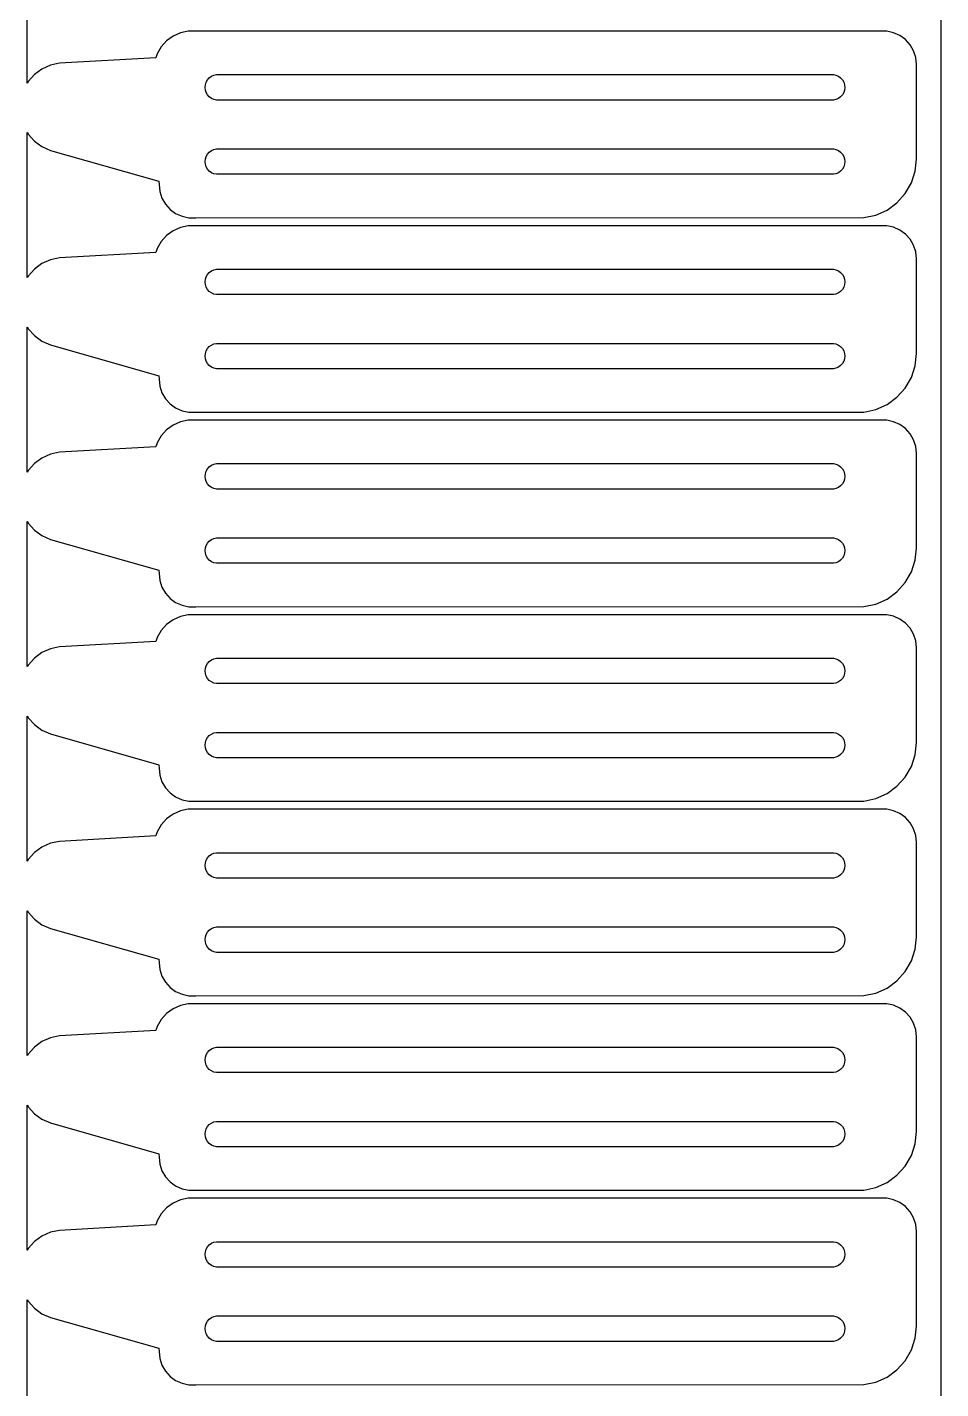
# Model space of a CAD drawing. Header units: metres. Extents: x 0 to 297, y 0 to 210.
# Drawn here: x 48.3 to 84, y 104.7 to 157.9 of the extents above; entities that cross this region are included whole.
import ezdxf

# ---------------------------------------------------------------- set-up
doc = ezdxf.new("R2010")
doc.units = ezdxf.units.M

msp = doc.modelspace()

# ---------------------------------------------------------------- linework, layer by layer
for p, q in [((84, 205), (84, 5)), ((48.3, 155.669), (48.3, 161.331)), ((54, 157.499), (53.7463, 157.315)), ((54.2865, 157.627), (54, 157.499)), ((54.5932, 157.692), (54.2865, 157.627)), ((81.8859, 157.693), (54.5932, 157.692)), ((82.1517, 157.636), (81.8859, 157.693)), ((82.4, 157.526), (82.1517, 157.636)), ((82.6199, 157.366), (82.4, 157.526)), ((53.5365, 157.082), (53.3797, 156.81)), ((53.7463, 157.315), (53.5365, 157.082)), ((82.8017, 157.164), (82.6199, 157.366)), ((82.9376, 156.929), (82.8017, 157.164)), ((49.5671, 156.44), (49.2092, 156.364)), ((53.3275, 156.65), (49.5671, 156.44)), ((53.3797, 156.81), (53.3275, 156.65)), ((83.0216, 156.67), (82.9376, 156.929)), ((83.05, 156.4), (83.0216, 156.67)), ((48.579, 156.001), (48.3342, 155.729)), ((48.875, 156.216), (48.579, 156.001)), ((49.2092, 156.364), (48.875, 156.216)), ((55.4154, 155.872), (55.5, 155.933)), ((55.5, 155.933), (55.5955, 155.976)), ((55.5955, 155.976), (55.6977, 155.997)), ((55.6977, 155.997), (79.8023, 155.997)), ((79.8023, 155.997), (79.9045, 155.976)), ((79.9045, 155.976), (80, 155.933)), ((80, 155.933), (80.0846, 155.872)), ((83.05, 152.7), (83.05, 156.4)), ((48.3342, 155.729), (48.3, 155.669)), ((55.25, 155.5), (55.2609, 155.604)), ((55.2609, 155.396), (55.25, 155.5)), ((55.2609, 155.604), (55.2932, 155.703)), ((55.2932, 155.297), (55.2609, 155.396)), ((55.2932, 155.703), (55.3455, 155.794)), ((55.3455, 155.794), (55.4154, 155.872)), ((80.0846, 155.872), (80.1545, 155.794)), ((80.1545, 155.794), (80.2068, 155.703)), ((80.2068, 155.703), (80.2391, 155.604)), ((80.2391, 155.396), (80.2068, 155.297)), ((80.2391, 155.604), (80.25, 155.5)), ((80.25, 155.5), (80.2391, 155.396)), ((55.3455, 155.206), (55.2932, 155.297)), ((55.4154, 155.128), (55.3455, 155.206)), ((55.5, 155.067), (55.4154, 155.128)), ((55.5955, 155.024), (55.5, 155.067)), ((55.6977, 155.003), (55.5955, 155.024)), ((79.8023, 155.003), (55.6977, 155.003)), ((79.9045, 155.024), (79.8023, 155.003)), ((80, 155.067), (79.9045, 155.024)), ((80.0846, 155.128), (80, 155.067)), ((80.1545, 155.206), (80.0846, 155.128)), ((80.2068, 155.297), (80.1545, 155.206)), ((48.3, 148.069), (48.3, 153.731)), ((48.3, 153.731), (48.3342, 153.671)), ((48.3342, 153.671), (48.579, 153.399)), ((48.579, 153.399), (48.875, 153.184)), ((48.875, 153.184), (49.2092, 153.036)), ((49.2092, 153.036), (53.4441, 151.832)), ((55.25, 152.6), (55.2609, 152.704)), ((55.2609, 152.704), (55.2932, 152.803)), ((55.2932, 152.803), (55.3455, 152.894)), ((55.3455, 152.894), (55.4154, 152.972)), ((55.4154, 152.972), (55.5, 153.033)), ((55.5, 153.033), (55.5955, 153.076)), ((55.5955, 153.076), (55.6977, 153.097)), ((55.6977, 153.097), (79.8023, 153.097)), ((79.8023, 153.097), (79.9045, 153.076)), ((79.9045, 153.076), (80, 153.033)), ((80, 153.033), (80.0846, 152.972)), ((80.0846, 152.972), (80.1545, 152.894)), ((80.1545, 152.894), (80.2068, 152.803)), ((80.2068, 152.803), (80.2391, 152.704)), ((80.2391, 152.704), (80.25, 152.6)), ((82.9997, 152.222), (83.05, 152.7)), ((55.2609, 152.496), (55.25, 152.6)), ((55.2932, 152.397), (55.2609, 152.496)), ((55.3455, 152.306), (55.2932, 152.397)), ((55.4154, 152.228), (55.3455, 152.306)), ((55.5, 152.167), (55.4154, 152.228)), ((55.5955, 152.124), (55.5, 152.167)), ((80, 152.167), (79.9045, 152.124)), ((80.0846, 152.228), (80, 152.167)), ((80.1545, 152.306), (80.0846, 152.228)), ((80.2068, 152.397), (80.1545, 152.306)), ((80.2391, 152.496), (80.2068, 152.397)), ((80.25, 152.6), (80.2391, 152.496)), ((82.8512, 151.765), (82.9997, 152.222)), ((53.4441, 151.832), (53.45, 151.7)), ((53.45, 151.7), (53.4784, 151.43)), ((55.6977, 152.103), (55.5955, 152.124)), ((79.8023, 152.103), (55.6977, 152.103)), ((79.9045, 152.124), (79.8023, 152.103)), ((82.6107, 151.348), (82.8512, 151.765)), ((53.4784, 151.43), (53.5624, 151.171)), ((53.5624, 151.171), (53.6983, 150.936)), ((82.289, 150.991), (82.6107, 151.348)), ((53.6983, 150.936), (53.8801, 150.734)), ((53.8801, 150.734), (54.1, 150.574)), ((54.1, 150.574), (54.3483, 150.464)), ((81.4607, 150.513), (81.9, 150.708)), ((81.9, 150.708), (82.289, 150.991)), ((54.2865, 150.027), (54, 149.899)), ((54.5932, 150.092), (54.2865, 150.027)), ((54.3483, 150.464), (54.6141, 150.407)), ((81.8859, 150.093), (54.5932, 150.092)), ((54.6141, 150.407), (54.8859, 150.407)), ((54.8859, 150.407), (80.9904, 150.413)), ((80.9904, 150.413), (81.4607, 150.513)), ((82.1517, 150.036), (81.8859, 150.093)), ((82.4, 149.926), (82.1517, 150.036)), ((53.7463, 149.715), (53.5365, 149.482)), ((54, 149.899), (53.7463, 149.715)), ((82.6199, 149.766), (82.4, 149.926)), ((82.8017, 149.564), (82.6199, 149.766)), ((82.9376, 149.329), (82.8017, 149.564)), ((53.3275, 149.05), (49.5671, 148.84)), ((53.3797, 149.21), (53.3275, 149.05)), ((53.5365, 149.482), (53.3797, 149.21)), ((83.0216, 149.07), (82.9376, 149.329)), ((83.05, 148.8), (83.0216, 149.07)), ((48.875, 148.616), (48.579, 148.4)), ((49.2092, 148.764), (48.875, 148.616)), ((49.5671, 148.84), (49.2092, 148.764)), ((83.05, 145.1), (83.05, 148.8)), ((48.3342, 148.129), (48.3, 148.069)), ((48.579, 148.4), (48.3342, 148.129)), ((55.25, 147.9), (55.2609, 148.004)), ((55.2609, 147.796), (55.25, 147.9)), ((55.2609, 148.004), (55.2932, 148.103)), ((55.2932, 148.103), (55.3455, 148.194)), ((55.3455, 148.194), (55.4154, 148.272)), ((55.4154, 148.272), (55.5, 148.333)), ((55.5, 148.333), (55.5955, 148.376)), ((55.5955, 148.376), (55.6977, 148.397)), ((55.6977, 148.397), (79.8023, 148.397)), ((79.8023, 148.397), (79.9045, 148.376)), ((79.9045, 148.376), (80, 148.333)), ((80, 148.333), (80.0846, 148.272)), ((80.0846, 148.272), (80.1545, 148.194)), ((80.1545, 148.194), (80.2068, 148.103)), ((80.2068, 148.103), (80.2391, 148.004)), ((80.2391, 148.004), (80.25, 147.9)), ((80.25, 147.9), (80.2391, 147.796)), ((55.2932, 147.697), (55.2609, 147.796)), ((55.3455, 147.606), (55.2932, 147.697)), ((55.4154, 147.528), (55.3455, 147.606)), ((55.5, 147.467), (55.4154, 147.528)), ((55.5955, 147.424), (55.5, 147.467)), ((55.6977, 147.403), (55.5955, 147.424)), ((79.8023, 147.403), (55.6977, 147.403)), ((79.9045, 147.424), (79.8023, 147.403)), ((80, 147.467), (79.9045, 147.424)), ((80.0846, 147.528), (80, 147.467)), ((80.1545, 147.606), (80.0846, 147.528)), ((80.2068, 147.697), (80.1545, 147.606)), ((80.2391, 147.796), (80.2068, 147.697)), ((48.3, 140.469), (48.3, 146.131)), ((48.3, 146.131), (48.3342, 146.071)), ((48.3342, 146.071), (48.579, 145.799)), ((48.579, 145.799), (48.875, 145.584)), ((48.875, 145.584), (49.2092, 145.436)), ((49.2092, 145.436), (53.4441, 144.232)), ((55.2932, 145.203), (55.3455, 145.294)), ((55.3455, 145.294), (55.4154, 145.372)), ((55.4154, 145.372), (55.5, 145.433)), ((55.5, 145.433), (55.5955, 145.476)), ((55.5955, 145.476), (55.6977, 145.497)), ((55.6977, 145.497), (79.8023, 145.497)), ((79.8023, 145.497), (79.9045, 145.476)), ((79.9045, 145.476), (80, 145.433)), ((80, 145.433), (80.0846, 145.372)), ((80.0846, 145.372), (80.1545, 145.294)), ((80.1545, 145.294), (80.2068, 145.203)), ((55.25, 145), (55.2609, 145.104)), ((55.2609, 144.896), (55.25, 145)), ((55.2609, 145.104), (55.2932, 145.203)), ((55.2932, 144.797), (55.2609, 144.896)), ((55.3455, 144.706), (55.2932, 144.797)), ((55.4154, 144.628), (55.3455, 144.706)), ((80.1545, 144.706), (80.0846, 144.628)), ((80.2068, 144.797), (80.1545, 144.706)), ((80.2068, 145.203), (80.2391, 145.104)), ((80.2391, 144.896), (80.2068, 144.797)), ((80.2391, 145.104), (80.25, 145)), ((80.25, 145), (80.2391, 144.896)), ((82.9997, 144.622), (83.05, 145.1)), ((53.4441, 144.232), (53.45, 144.1)), ((55.5, 144.567), (55.4154, 144.628)), ((55.5955, 144.524), (55.5, 144.567)), ((55.6977, 144.503), (55.5955, 144.524)), ((79.8023, 144.503), (55.6977, 144.503)), ((79.9045, 144.524), (79.8023, 144.503)), ((80, 144.567), (79.9045, 144.524)), ((80.0846, 144.628), (80, 144.567)), ((82.8512, 144.165), (82.9997, 144.622)), ((53.45, 144.1), (53.4784, 143.83)), ((53.4784, 143.83), (53.5624, 143.571)), ((82.289, 143.391), (82.6107, 143.748)), ((82.6107, 143.748), (82.8512, 144.165)), ((53.5624, 143.571), (53.6983, 143.336)), ((53.6983, 143.336), (53.8801, 143.134)), ((53.8801, 143.134), (54.1, 142.974)), ((81.9, 143.108), (82.289, 143.391)), ((54.1, 142.974), (54.3483, 142.864)), ((54.3483, 142.864), (54.6141, 142.807)), ((54.6141, 142.807), (54.8859, 142.807)), ((54.8859, 142.807), (80.9904, 142.813)), ((80.9904, 142.813), (81.4607, 142.913)), ((81.4607, 142.913), (81.9, 143.108)), ((53.7463, 142.115), (53.5365, 141.882)), ((54, 142.299), (53.7463, 142.115)), ((54.2865, 142.427), (54, 142.299)), ((54.5932, 142.492), (54.2865, 142.427)), ((81.8859, 142.493), (54.5932, 142.492)), ((82.1517, 142.436), (81.8859, 142.493)), ((82.4, 142.326), (82.1517, 142.436)), ((82.6199, 142.166), (82.4, 142.326)), ((82.8017, 141.964), (82.6199, 142.166)), ((53.3797, 141.61), (53.3275, 141.45)), ((53.5365, 141.882), (53.3797, 141.61)), ((82.9376, 141.729), (82.8017, 141.964)), ((83.0216, 141.47), (82.9376, 141.729)), ((48.875, 141.016), (48.579, 140.801)), ((49.2092, 141.164), (48.875, 141.016)), ((49.5671, 141.24), (49.2092, 141.164)), ((53.3275, 141.45), (49.5671, 141.24)), ((83.05, 141.2), (83.0216, 141.47)), ((83.05, 137.5), (83.05, 141.2)), ((48.3342, 140.529), (48.3, 140.469)), ((48.579, 140.801), (48.3342, 140.529)), ((55.2609, 140.404), (55.2932, 140.503)), ((55.2932, 140.503), (55.3455, 140.594)), ((55.3455, 140.594), (55.4154, 140.672)), ((55.4154, 140.672), (55.5, 140.733)), ((55.5, 140.733), (55.5955, 140.776)), ((55.5955, 140.776), (55.6977, 140.797)), ((55.6977, 140.797), (79.8023, 140.797)), ((79.8023, 140.797), (79.9045, 140.776)), ((79.9045, 140.776), (80, 140.733)), ((80, 140.733), (80.0846, 140.672)), ((80.0846, 140.672), (80.1545, 140.594)), ((80.1545, 140.594), (80.2068, 140.503)), ((80.2068, 140.503), (80.2391, 140.404)), ((55.25, 140.3), (55.2609, 140.404)), ((55.2609, 140.196), (55.25, 140.3)), ((55.2932, 140.097), (55.2609, 140.196)), ((55.3455, 140.006), (55.2932, 140.097)), ((55.4154, 139.928), (55.3455, 140.006)), ((55.5, 139.867), (55.4154, 139.928)), ((80.0846, 139.928), (80, 139.867)), ((80.1545, 140.006), (80.0846, 139.928)), ((80.2068, 140.097), (80.1545, 140.006)), ((80.2391, 140.196), (80.2068, 140.097)), ((80.2391, 140.404), (80.25, 140.3)), ((80.25, 140.3), (80.2391, 140.196)), ((55.5955, 139.824), (55.5, 139.867)), ((55.6977, 139.803), (55.5955, 139.824)), ((79.8023, 139.803), (55.6977, 139.803)), ((79.9045, 139.824), (79.8023, 139.803)), ((80, 139.867), (79.9045, 139.824)), ((48.3, 132.869), (48.3, 138.531)), ((48.3, 138.531), (48.3342, 138.471)), ((48.3342, 138.471), (48.579, 138.199)), ((48.579, 138.199), (48.875, 137.984)), ((48.875, 137.984), (49.2092, 137.836)), ((49.2092, 137.836), (53.4441, 136.632)), ((55.4154, 137.772), (55.5, 137.833)), ((55.5, 137.833), (55.5955, 137.876)), ((55.5955, 137.876), (55.6977, 137.897)), ((55.6977, 137.897), (79.8023, 137.897)), ((79.8023, 137.897), (79.9045, 137.876)), ((79.9045, 137.876), (80, 137.833)), ((80, 137.833), (80.0846, 137.772)), ((55.25, 137.4), (55.2609, 137.504)), ((55.2609, 137.296), (55.25, 137.4)), ((55.2609, 137.504), (55.2932, 137.603)), ((55.2932, 137.197), (55.2609, 137.296)), ((55.2932, 137.603), (55.3455, 137.694)), ((55.3455, 137.694), (55.4154, 137.772)), ((80.0846, 137.772), (80.1545, 137.694)), ((80.1545, 137.694), (80.2068, 137.603)), ((80.2068, 137.603), (80.2391, 137.504)), ((80.2391, 137.296), (80.2068, 137.197)), ((80.2391, 137.504), (80.25, 137.4)), ((80.25, 137.4), (80.2391, 137.296)), ((82.9997, 137.022), (83.05, 137.5)), ((55.3455, 137.106), (55.2932, 137.197)), ((55.4154, 137.028), (55.3455, 137.106)), ((55.5, 136.967), (55.4154, 137.028)), ((55.5955, 136.924), (55.5, 136.967)), ((55.6977, 136.903), (55.5955, 136.924)), ((79.8023, 136.903), (55.6977, 136.903)), ((79.9045, 136.924), (79.8023, 136.903)), ((80, 136.967), (79.9045, 136.924)), ((80.0846, 137.028), (80, 136.967)), ((80.1545, 137.106), (80.0846, 137.028)), ((80.2068, 137.197), (80.1545, 137.106)), ((82.8512, 136.564), (82.9997, 137.022)), ((53.4441, 136.632), (53.45, 136.5)), ((53.45, 136.5), (53.4784, 136.23)), ((53.4784, 136.23), (53.5624, 135.971)), ((82.6107, 136.148), (82.8512, 136.564)), ((53.5624, 135.971), (53.6983, 135.736)), ((53.6983, 135.736), (53.8801, 135.534)), ((81.9, 135.508), (82.289, 135.791)), ((82.289, 135.791), (82.6107, 136.148)), ((53.8801, 135.534), (54.1, 135.374)), ((54.1, 135.374), (54.3483, 135.264)), ((54.3483, 135.264), (54.6141, 135.207)), ((54.6141, 135.207), (54.8859, 135.207)), ((54.8859, 135.207), (80.9904, 135.213)), ((80.9904, 135.213), (81.4607, 135.313)), ((81.4607, 135.313), (81.9, 135.508)), ((54, 134.699), (53.7463, 134.515)), ((54.2865, 134.827), (54, 134.699)), ((54.5932, 134.892), (54.2865, 134.827)), ((81.8859, 134.893), (54.5932, 134.892)), ((82.1517, 134.836), (81.8859, 134.893)), ((82.4, 134.726), (82.1517, 134.836)), ((82.6199, 134.566), (82.4, 134.726)), ((53.5365, 134.282), (53.3797, 134.01)), ((53.7463, 134.515), (53.5365, 134.282)), ((82.8017, 134.364), (82.6199, 134.566)), ((82.9376, 134.129), (82.8017, 134.364)), ((83.0216, 133.87), (82.9376, 134.129)), ((49.2092, 133.564), (48.875, 133.416)), ((49.5671, 133.64), (49.2092, 133.564)), ((53.3275, 133.85), (49.5671, 133.64)), ((53.3797, 134.01), (53.3275, 133.85)), ((83.05, 133.6), (83.0216, 133.87)), ((83.05, 129.9), (83.05, 133.6)), ((48.579, 133.201), (48.3342, 132.929)), ((48.875, 133.416), (48.579, 133.201)), ((55.3455, 132.994), (55.4154, 133.072)), ((55.4154, 133.072), (55.5, 133.133)), ((55.5, 133.133), (55.5955, 133.176)), ((55.5955, 133.176), (55.6977, 133.197)), ((55.6977, 133.197), (79.8023, 133.197)), ((79.8023, 133.197), (79.9045, 133.176)), ((79.9045, 133.176), (80, 133.133)), ((80, 133.133), (80.0846, 133.072)), ((80.0846, 133.072), (80.1545, 132.994)), ((48.3342, 132.929), (48.3, 132.869)), ((55.25, 132.7), (55.2609, 132.804)), ((55.2609, 132.596), (55.25, 132.7)), ((55.2609, 132.804), (55.2932, 132.903)), ((55.2932, 132.497), (55.2609, 132.596)), ((55.2932, 132.903), (55.3455, 132.994)), ((55.3455, 132.406), (55.2932, 132.497)), ((80.1545, 132.994), (80.2068, 132.903)), ((80.2068, 132.497), (80.1545, 132.406)), ((80.2068, 132.903), (80.2391, 132.804)), ((80.2391, 132.596), (80.2068, 132.497)), ((80.2391, 132.804), (80.25, 132.7)), ((80.25, 132.7), (80.2391, 132.596)), ((55.4154, 132.328), (55.3455, 132.406)), ((55.5, 132.267), (55.4154, 132.328)), ((55.5955, 132.224), (55.5, 132.267)), ((55.6977, 132.203), (55.5955, 132.224)), ((79.8023, 132.203), (55.6977, 132.203)), ((79.9045, 132.224), (79.8023, 132.203)), ((80, 132.267), (79.9045, 132.224)), ((80.0846, 132.328), (80, 132.267)), ((80.1545, 132.406), (80.0846, 132.328)), ((48.3, 125.269), (48.3, 130.931)), ((48.3, 130.931), (48.3342, 130.871)), ((48.3342, 130.871), (48.579, 130.6)), ((48.579, 130.6), (48.875, 130.384)), ((48.875, 130.384), (49.2092, 130.236)), ((49.2092, 130.236), (53.4441, 129.032)), ((55.25, 129.8), (55.2609, 129.904)), ((55.2609, 129.904), (55.2932, 130.003)), ((55.2932, 130.003), (55.3455, 130.094)), ((55.3455, 130.094), (55.4154, 130.172)), ((55.4154, 130.172), (55.5, 130.233)), ((55.5, 130.233), (55.5955, 130.276)), ((55.5955, 130.276), (55.6977, 130.297)), ((55.6977, 130.297), (79.8023, 130.297)), ((79.8023, 130.297), (79.9045, 130.276)), ((79.9045, 130.276), (80, 130.233)), ((80, 130.233), (80.0846, 130.172)), ((80.0846, 130.172), (80.1545, 130.094)), ((80.1545, 130.094), (80.2068, 130.003)), ((80.2068, 130.003), (80.2391, 129.904)), ((80.2391, 129.904), (80.25, 129.8)), ((82.9997, 129.422), (83.05, 129.9)), ((55.2609, 129.696), (55.25, 129.8)), ((55.2932, 129.597), (55.2609, 129.696)), ((55.3455, 129.506), (55.2932, 129.597)), ((55.4154, 129.428), (55.3455, 129.506)), ((55.5, 129.367), (55.4154, 129.428)), ((55.5955, 129.324), (55.5, 129.367)), ((55.6977, 129.303), (55.5955, 129.324)), ((79.8023, 129.303), (55.6977, 129.303)), ((79.9045, 129.324), (79.8023, 129.303)), ((80, 129.367), (79.9045, 129.324)), ((80.0846, 129.428), (80, 129.367)), ((80.1545, 129.506), (80.0846, 129.428)), ((80.2068, 129.597), (80.1545, 129.506)), ((80.2391, 129.696), (80.2068, 129.597)), ((80.25, 129.8), (80.2391, 129.696)), ((82.8512, 128.965), (82.9997, 129.422)), ((53.4441, 129.032), (53.45, 128.9)), ((53.45, 128.9), (53.4784, 128.63)), ((82.6107, 128.548), (82.8512, 128.965)), ((53.4784, 128.63), (53.5624, 128.371)), ((53.5624, 128.371), (53.6983, 128.136)), ((82.289, 128.191), (82.6107, 128.548)), ((53.6983, 128.136), (53.8801, 127.934)), ((53.8801, 127.934), (54.1, 127.774)), ((54.1, 127.774), (54.3483, 127.664)), ((80.9904, 127.613), (81.4607, 127.713)), ((81.4607, 127.713), (81.9, 127.908)), ((81.9, 127.908), (82.289, 128.191)), ((54.2865, 127.227), (54, 127.099)), ((54.5932, 127.292), (54.2865, 127.227)), ((54.3483, 127.664), (54.6141, 127.607)), ((81.8859, 127.293), (54.5932, 127.292)), ((54.6141, 127.607), (54.8859, 127.607)), ((54.8859, 127.607), (80.9904, 127.613)), ((82.1517, 127.236), (81.8859, 127.293)), ((82.4, 127.126), (82.1517, 127.236)), ((53.5365, 126.682), (53.3797, 126.41)), ((53.7463, 126.915), (53.5365, 126.682)), ((54, 127.099), (53.7463, 126.915)), ((82.6199, 126.966), (82.4, 127.126)), ((82.8017, 126.764), (82.6199, 126.966)), ((82.9376, 126.529), (82.8017, 126.764)), ((53.3275, 126.25), (49.5671, 126.04)), ((53.3797, 126.41), (53.3275, 126.25)), ((83.0216, 126.27), (82.9376, 126.529)), ((83.05, 126), (83.0216, 126.27)), ((48.579, 125.6), (48.3342, 125.329)), ((48.875, 125.816), (48.579, 125.6)), ((49.2092, 125.964), (48.875, 125.816)), ((49.5671, 126.04), (49.2092, 125.964)), ((55.5, 125.533), (55.5955, 125.576)), ((55.5955, 125.576), (55.6977, 125.597)), ((55.6977, 125.597), (79.8023, 125.597)), ((79.8023, 125.597), (79.9045, 125.576)), ((79.9045, 125.576), (80, 125.533)), ((83.05, 122.3), (83.05, 126)), ((48.3342, 125.329), (48.3, 125.269)), ((55.25, 125.1), (55.2609, 125.204)), ((55.2609, 124.996), (55.25, 125.1)), ((55.2609, 125.204), (55.2932, 125.303)), ((55.2932, 125.303), (55.3455, 125.394)), ((55.3455, 125.394), (55.4154, 125.472)), ((55.4154, 125.472), (55.5, 125.533)), ((80, 125.533), (80.0846, 125.472)), ((80.0846, 125.472), (80.1545, 125.394)), ((80.1545, 125.394), (80.2068, 125.303)), ((80.2068, 125.303), (80.2391, 125.204)), ((80.2391, 125.204), (80.25, 125.1)), ((80.25, 125.1), (80.2391, 124.996)), ((55.2932, 124.897), (55.2609, 124.996)), ((55.3455, 124.806), (55.2932, 124.897)), ((55.4154, 124.728), (55.3455, 124.806)), ((55.5, 124.667), (55.4154, 124.728)), ((55.5955, 124.624), (55.5, 124.667)), ((55.6977, 124.603), (55.5955, 124.624)), ((79.8023, 124.603), (55.6977, 124.603)), ((79.9045, 124.624), (79.8023, 124.603)), ((80, 124.667), (79.9045, 124.624)), ((80.0846, 124.728), (80, 124.667)), ((80.1545, 124.806), (80.0846, 124.728)), ((80.2068, 124.897), (80.1545, 124.806)), ((80.2391, 124.996), (80.2068, 124.897)), ((48.3, 117.669), (48.3, 123.331)), ((48.3, 123.331), (48.3342, 123.271)), ((48.3342, 123.271), (48.579, 122.999)), ((48.579, 122.999), (48.875, 122.784)), ((48.875, 122.784), (49.2092, 122.636)), ((49.2092, 122.636), (53.4441, 121.432)), ((55.2609, 122.304), (55.2932, 122.403)), ((55.2932, 122.403), (55.3455, 122.494)), ((55.3455, 122.494), (55.4154, 122.572)), ((55.4154, 122.572), (55.5, 122.633)), ((55.5, 122.633), (55.5955, 122.676)), ((55.5955, 122.676), (55.6977, 122.697)), ((55.6977, 122.697), (79.8023, 122.697)), ((79.8023, 122.697), (79.9045, 122.676)), ((79.9045, 122.676), (80, 122.633)), ((80, 122.633), (80.0846, 122.572)), ((80.0846, 122.572), (80.1545, 122.494)), ((80.1545, 122.494), (80.2068, 122.403)), ((80.2068, 122.403), (80.2391, 122.304)), ((55.25, 122.2), (55.2609, 122.304)), ((55.2609, 122.096), (55.25, 122.2)), ((55.2932, 121.997), (55.2609, 122.096)), ((55.3455, 121.906), (55.2932, 121.997)), ((55.4154, 121.828), (55.3455, 121.906)), ((80.1545, 121.906), (80.0846, 121.828)), ((80.2068, 121.997), (80.1545, 121.906)), ((80.2391, 122.096), (80.2068, 121.997)), ((80.2391, 122.304), (80.25, 122.2)), ((80.25, 122.2), (80.2391, 122.096)), ((82.9997, 121.822), (83.05, 122.3)), ((53.4441, 121.432), (53.45, 121.3)), ((53.45, 121.3), (53.4784, 121.03)), ((55.5, 121.767), (55.4154, 121.828)), ((55.5955, 121.724), (55.5, 121.767)), ((55.6977, 121.703), (55.5955, 121.724)), ((79.8023, 121.703), (55.6977, 121.703)), ((79.9045, 121.724), (79.8023, 121.703)), ((80, 121.767), (79.9045, 121.724)), ((80.0846, 121.828), (80, 121.767)), ((82.6107, 120.948), (82.8512, 121.365)), ((82.8512, 121.365), (82.9997, 121.822)), ((53.4784, 121.03), (53.5624, 120.771)), ((53.5624, 120.771), (53.6983, 120.536)), ((82.289, 120.591), (82.6107, 120.948)), ((53.6983, 120.536), (53.8801, 120.334)), ((53.8801, 120.334), (54.1, 120.174)), ((81.4607, 120.113), (81.9, 120.308)), ((81.9, 120.308), (82.289, 120.591)), ((54.1, 120.174), (54.3483, 120.064)), ((54.3483, 120.064), (54.6141, 120.007)), ((54.6141, 120.007), (54.8859, 120.007)), ((54.8859, 120.007), (80.9904, 120.013)), ((80.9904, 120.013), (81.4607, 120.113)), ((53.7463, 119.315), (53.5365, 119.082)), ((54, 119.499), (53.7463, 119.315)), ((54.2865, 119.627), (54, 119.499)), ((54.5932, 119.692), (54.2865, 119.627)), ((81.8859, 119.693), (54.5932, 119.692)), ((82.1517, 119.636), (81.8859, 119.693)), ((82.4, 119.526), (82.1517, 119.636)), ((82.6199, 119.366), (82.4, 119.526)), ((82.8017, 119.164), (82.6199, 119.366)), ((53.3275, 118.65), (49.5671, 118.44)), ((53.3797, 118.81), (53.3275, 118.65)), ((53.5365, 119.082), (53.3797, 118.81)), ((82.9376, 118.929), (82.8017, 119.164)), ((83.0216, 118.67), (82.9376, 118.929)), ((83.05, 118.4), (83.0216, 118.67)), ((48.875, 118.216), (48.579, 118.001)), ((49.2092, 118.364), (48.875, 118.216)), ((49.5671, 118.44), (49.2092, 118.364)), ((83.05, 114.7), (83.05, 118.4)), ((48.3342, 117.729), (48.3, 117.669)), ((48.579, 118.001), (48.3342, 117.729)), ((55.25, 117.5), (55.2609, 117.604)), ((55.2609, 117.604), (55.2932, 117.703)), ((55.2932, 117.703), (55.3455, 117.794)), ((55.3455, 117.794), (55.4154, 117.872)), ((55.4154, 117.872), (55.5, 117.933)), ((55.5, 117.933), (55.5955, 117.976)), ((55.5955, 117.976), (55.6977, 117.997)), ((55.6977, 117.997), (79.8023, 117.997)), ((79.8023, 117.997), (79.9045, 117.976)), ((79.9045, 117.976), (80, 117.933)), ((80, 117.933), (80.0846, 117.872)), ((80.0846, 117.872), (80.1545, 117.794)), ((80.1545, 117.794), (80.2068, 117.703)), ((80.2068, 117.703), (80.2391, 117.604)), ((80.2391, 117.604), (80.25, 117.5)), ((55.2609, 117.396), (55.25, 117.5)), ((55.2932, 117.297), (55.2609, 117.396)), ((55.3455, 117.206), (55.2932, 117.297)), ((55.4154, 117.128), (55.3455, 117.206)), ((55.5, 117.067), (55.4154, 117.128)), ((55.5955, 117.024), (55.5, 117.067)), ((80, 117.067), (79.9045, 117.024)), ((80.0846, 117.128), (80, 117.067)), ((80.1545, 117.206), (80.0846, 117.128)), ((80.2068, 117.297), (80.1545, 117.206)), ((80.2391, 117.396), (80.2068, 117.297)), ((80.25, 117.5), (80.2391, 117.396)), ((55.6977, 117.003), (55.5955, 117.024)), ((79.8023, 117.003), (55.6977, 117.003)), ((79.9045, 117.024), (79.8023, 117.003)), ((48.3, 110.069), (48.3, 115.731)), ((48.3, 115.731), (48.3342, 115.671)), ((48.3342, 115.671), (48.579, 115.399)), ((48.579, 115.399), (48.875, 115.184)), ((48.875, 115.184), (49.2092, 115.036)), ((49.2092, 115.036), (53.4441, 113.832)), ((55.3455, 114.894), (55.4154, 114.972)), ((55.4154, 114.972), (55.5, 115.033)), ((55.5, 115.033), (55.5955, 115.076)), ((55.5955, 115.076), (55.6977, 115.097)), ((55.6977, 115.097), (79.8023, 115.097)), ((79.8023, 115.097), (79.9045, 115.076)), ((79.9045, 115.076), (80, 115.033)), ((80, 115.033), (80.0846, 114.972)), ((80.0846, 114.972), (80.1545, 114.894)), ((55.25, 114.6), (55.2609, 114.704)), ((55.2609, 114.496), (55.25, 114.6)), ((55.2609, 114.704), (55.2932, 114.803)), ((55.2932, 114.397), (55.2609, 114.496)), ((55.2932, 114.803), (55.3455, 114.894)), ((55.3455, 114.306), (55.2932, 114.397)), ((80.1545, 114.894), (80.2068, 114.803)), ((80.2068, 114.397), (80.1545, 114.306)), ((80.2068, 114.803), (80.2391, 114.704)), ((80.2391, 114.496), (80.2068, 114.397)), ((80.2391, 114.704), (80.25, 114.6)), ((80.25, 114.6), (80.2391, 114.496)), ((82.9997, 114.222), (83.05, 114.7)), ((55.4154, 114.228), (55.3455, 114.306)), ((55.5, 114.167), (55.4154, 114.228)), ((55.5955, 114.124), (55.5, 114.167)), ((55.6977, 114.103), (55.5955, 114.124)), ((79.8023, 114.103), (55.6977, 114.103)), ((79.9045, 114.124), (79.8023, 114.103)), ((80, 114.167), (79.9045, 114.124)), ((80.0846, 114.228), (80, 114.167)), ((80.1545, 114.306), (80.0846, 114.228)), ((82.8512, 113.764), (82.9997, 114.222)), ((53.4441, 113.832), (53.45, 113.7)), ((53.45, 113.7), (53.4784, 113.43)), ((53.4784, 113.43), (53.5624, 113.171)), ((82.289, 112.991), (82.6107, 113.348)), ((82.6107, 113.348), (82.8512, 113.764)), ((53.5624, 113.171), (53.6983, 112.936)), ((53.6983, 112.936), (53.8801, 112.734)), ((81.9, 112.708), (82.289, 112.991)), ((53.8801, 112.734), (54.1, 112.574)), ((54.1, 112.574), (54.3483, 112.464)), ((54.3483, 112.464), (54.6141, 112.407)), ((54.6141, 112.407), (54.8859, 112.407)), ((54.8859, 112.407), (80.9904, 112.413)), ((80.9904, 112.413), (81.4607, 112.513)), ((81.4607, 112.513), (81.9, 112.708)), ((54, 111.899), (53.7463, 111.715)), ((54.2865, 112.027), (54, 111.899)), ((54.5932, 112.092), (54.2865, 112.027)), ((81.8859, 112.093), (54.5932, 112.092)), ((82.1517, 112.036), (81.8859, 112.093)), ((82.4, 111.926), (82.1517, 112.036)), ((82.6199, 111.766), (82.4, 111.926)), ((82.8017, 111.564), (82.6199, 111.766)), ((53.3797, 111.21), (53.3275, 111.05)), ((53.5365, 111.482), (53.3797, 111.21)), ((53.7463, 111.715), (53.5365, 111.482)), ((82.9376, 111.329), (82.8017, 111.564)), ((83.0216, 111.07), (82.9376, 111.329)), ((49.2092, 110.764), (48.875, 110.616)), ((49.5671, 110.84), (49.2092, 110.764)), ((53.3275, 111.05), (49.5671, 110.84)), ((83.05, 110.8), (83.0216, 111.07)), ((83.05, 107.1), (83.05, 110.8)), ((48.3342, 110.129), (48.3, 110.069)), ((48.579, 110.4), (48.3342, 110.129)), ((48.875, 110.616), (48.579, 110.4)), ((55.2932, 110.103), (55.3455, 110.194)), ((55.3455, 110.194), (55.4154, 110.272)), ((55.4154, 110.272), (55.5, 110.333)), ((55.5, 110.333), (55.5955, 110.376)), ((55.5955, 110.376), (55.6977, 110.397)), ((55.6977, 110.397), (79.8023, 110.397)), ((79.8023, 110.397), (79.9045, 110.376)), ((79.9045, 110.376), (80, 110.333)), ((80, 110.333), (80.0846, 110.272)), ((80.0846, 110.272), (80.1545, 110.194)), ((80.1545, 110.194), (80.2068, 110.103)), ((55.25, 109.9), (55.2609, 110.004)), ((55.2609, 109.796), (55.25, 109.9)), ((55.2609, 110.004), (55.2932, 110.103)), ((55.2932, 109.697), (55.2609, 109.796)), ((55.3455, 109.606), (55.2932, 109.697)), ((55.4154, 109.528), (55.3455, 109.606)), ((80.1545, 109.606), (80.0846, 109.528)), ((80.2068, 109.697), (80.1545, 109.606)), ((80.2068, 110.103), (80.2391, 110.004)), ((80.2391, 109.796), (80.2068, 109.697)), ((80.2391, 110.004), (80.25, 109.9)), ((80.25, 109.9), (80.2391, 109.796)), ((55.5, 109.467), (55.4154, 109.528)), ((55.5955, 109.424), (55.5, 109.467)), ((55.6977, 109.403), (55.5955, 109.424)), ((79.8023, 109.403), (55.6977, 109.403)), ((79.9045, 109.424), (79.8023, 109.403)), ((80, 109.467), (79.9045, 109.424)), ((80.0846, 109.528), (80, 109.467)), ((48.3, 102.469), (48.3, 108.131)), ((48.3, 108.131), (48.3342, 108.071)), ((48.3342, 108.071), (48.579, 107.799)), ((48.579, 107.799), (48.875, 107.584)), ((48.875, 107.584), (49.2092, 107.436)), ((55.5, 107.433), (55.5955, 107.476)), ((55.5955, 107.476), (55.6977, 107.497)), ((55.6977, 107.497), (79.8023, 107.497)), ((79.8023, 107.497), (79.9045, 107.476)), ((79.9045, 107.476), (80, 107.433)), ((49.2092, 107.436), (53.4441, 106.232)), ((55.25, 107), (55.2609, 107.104)), ((55.2609, 106.896), (55.25, 107)), ((55.2609, 107.104), (55.2932, 107.203)), ((55.2932, 107.203), (55.3455, 107.294)), ((55.3455, 107.294), (55.4154, 107.372)), ((55.4154, 107.372), (55.5, 107.433)), ((80, 107.433), (80.0846, 107.372)), ((80.0846, 107.372), (80.1545, 107.294)), ((80.1545, 107.294), (80.2068, 107.203)), ((80.2068, 107.203), (80.2391, 107.104)), ((80.2391, 107.104), (80.25, 107)), ((80.25, 107), (80.2391, 106.896)), ((82.9997, 106.622), (83.05, 107.1)), ((55.2932, 106.797), (55.2609, 106.896)), ((55.3455, 106.706), (55.2932, 106.797)), ((55.4154, 106.628), (55.3455, 106.706)), ((55.5, 106.567), (55.4154, 106.628)), ((55.5955, 106.524), (55.5, 106.567)), ((55.6977, 106.503), (55.5955, 106.524)), ((79.8023, 106.503), (55.6977, 106.503)), ((79.9045, 106.524), (79.8023, 106.503)), ((80, 106.567), (79.9045, 106.524)), ((80.0846, 106.628), (80, 106.567)), ((80.1545, 106.706), (80.0846, 106.628)), ((80.2068, 106.797), (80.1545, 106.706)), ((80.2391, 106.896), (80.2068, 106.797)), ((82.8512, 106.165), (82.9997, 106.622)), ((53.4441, 106.232), (53.45, 106.1)), ((53.45, 106.1), (53.4784, 105.83)), ((82.6107, 105.748), (82.8512, 106.165)), ((53.4784, 105.83), (53.5624, 105.571)), ((53.5624, 105.571), (53.6983, 105.336)), ((81.9, 105.108), (82.289, 105.391)), ((82.289, 105.391), (82.6107, 105.748)), ((53.6983, 105.336), (53.8801, 105.134)), ((53.8801, 105.134), (54.1, 104.974)), ((54.1, 104.974), (54.3483, 104.864)), ((54.3483, 104.864), (54.6141, 104.807)), ((54.6141, 104.807), (54.8859, 104.807)), ((54.8859, 104.807), (80.9904, 104.813)), ((80.9904, 104.813), (81.4607, 104.913)), ((81.4607, 104.913), (81.9, 105.108))]:
    msp.add_line(p, q)

doc.saveas('drawing.dxf')
